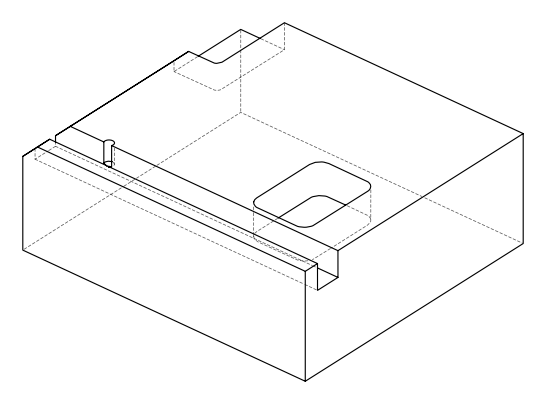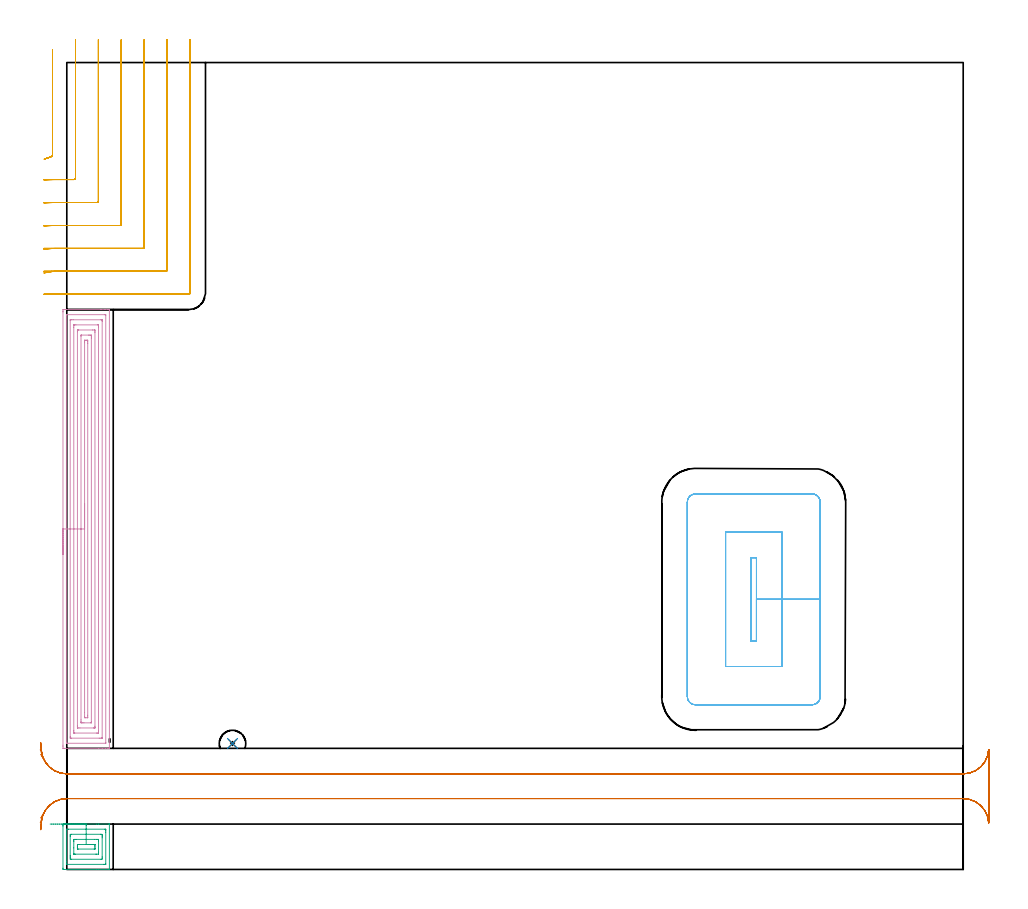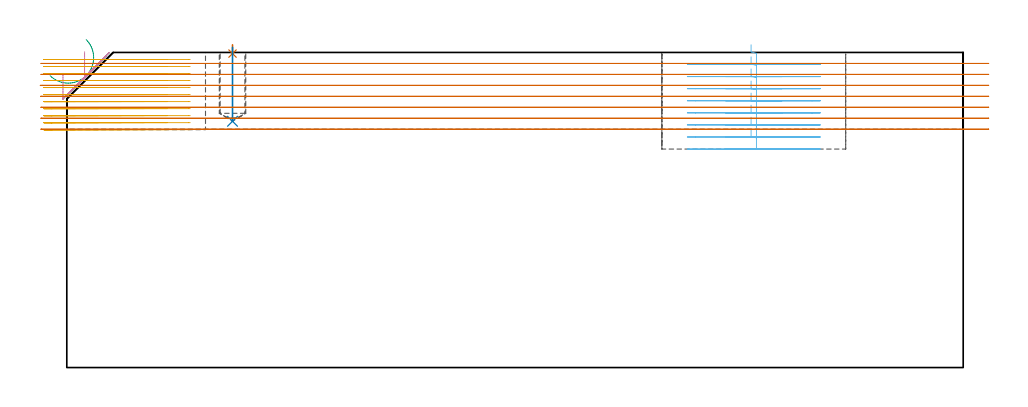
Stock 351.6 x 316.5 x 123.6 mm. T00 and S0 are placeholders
(PLAN: 7 operations, 4 tool changes, 49.4 min)
(1 SPOT_DRILL | STEP1POCKET | NXT0321_9005460120000 | 0.03 min | 1 mm3)
(2 DRILL_BLIND_HOLE_INTO_CENTER | STEP1POCKET | UGT0301_217 | 0.12 min | 2109 mm3)
(3 AREA_MILL | FG_CHAMFER_SURFACE | UGT0205_001 | 1.26 min | 4227 mm3)
(4 AREA_MILL_1 | FG_CHAMFER_SURFACE_1 | UGT0205_001 | 9.91 min | 31069 mm3)
(5 MILL_CORNER_NOTCH_RECTANGULAR | CORNER_NOTCH_RECTANGULAR | NXT0201_011 | Follow Part, ap 3, ae 75% | 17.72 min | 158164 mm3)
(6 MILL_RECTANGULAR_POCKET | POCKET_RECTANGULAR_STRAIGHT | UGT0201_094 | Follow Part, ap 5, ae 75% | 9.13 min | 275056 mm3)
(7 MILL_RECTANGULAR_SLOT | SLOT_RECTANGULAR | UGT0201_094 | Follow Part, ap 5, ae 75% | 11.24 min | 311148 mm3)
(TOOL NXT0321_9005460120000 | NC Spot Drill, 142deg, 12mm, Carbide, Uncoated | D12 PA142 FL30 Z2)
(TOOL UGT0301_217 | Twist Drill 10.4 mm | D10.4 PA118 FL82 Z2)
(TOOL UGT0205_001 | Chamfer Mill 20 x 3 x 45 deg. | D20 FL50 Z2)
(TOOL NXT0201_011 | ENDMILL 12mm [2P460-1200-NA 1630] | D12 FL38 Z6)
(TOOL UGT0201_094 | End mill 20 mm | D20 FL38 Z4)
(OP 1 SPOT_DRILL)
G17 G21 G94 G90
T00 M6
G54
G17 G0 G90 X65. Y49.4 S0 M3
G43 Z133.6 H0
G94 G81 G98 Z123.152 F250. R126.6
G80
M5
M2
(OP 2 DRILL_BLIND_HOLE_INTO_CENTER)
G17 G21 G94 G90
T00 M6
G54
G17 G0 G90 X65. Y49.4 S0 M3
G43 Z133.6 H0
G94 G81 G98 Z96.6 F250. R125.6
G80
M5
M2
(OP 3 AREA_MILL)
G17 G21 G94 G90
T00 M6
G54
G17 G0 G90 X-6.542 Y17.8 S1061 M3
G43 Z133.6 H0
Z114.496
G94 G1 X-5.899 Z113.906 F250.
X-5.207 Z113.375
X-4.471 Z112.907
X-3.697 Z112.504
X-2.891 Z112.17
X-2.059 Z111.908
X-1.208 Z111.719
X-0.343 Z111.605
X0.529 Z111.567
X1.4 Z111.605
X2.265 Z111.719
X3.117 Z111.908
X3.949 Z112.17
X4.755 Z112.504
X5.529 Z112.907
X6.265 Z113.375
X6.957 Z113.906
X7.6 Z114.496
X11.619 Z118.513
X12.404 Z119.303
X12.512 Z119.411
X16.551 Z123.45
X16.658 Y17.799 Z123.554
X16.681 Y17.796 Z123.576
X16.695 Y17.79 Z123.59
X16.7 Y17.746 Z123.6
Y0.054
X16.695 Y0.01 Z123.59
X16.682 Y0.006 Z123.577
X16.551 Y0. Z123.449
X12.404 Z119.303
X11.619 Z118.513
X-1.12 Z105.776
X-1.279 Y0.002 Z105.617
X-1.491 Y0.01 Z105.405
X-1.499 Y0.219 Z105.399
X-1.5 Y0.496 Z105.4
Y17.029
X-1.498 Y17.304 Z105.402
X-1.491 Y17.794 Z105.405
X-1.384 Y17.798 Z105.512
X-0.885 Y17.799 Z106.011
X-0.384 Y17.8 Z106.512
X7.6 Z114.496
X7.598 Y17.304 Z114.498
X7.6 Y15.8 Z114.5
X14.925 Y15.799 Z121.825
X15.192 Y15.793 Z122.092
X15.274 Y15.79 Z122.174
X15.282 Y15.628 Z122.182
X15.284 Y15.535 Z122.184
X15.285 Y15.442 Z122.185
X15.286 Y14.65 Z122.186
X15.285 Y2.173 Z122.185
X15.282 Y2.079 Z122.182
X15.279 Y2.024 Z122.179
X15.257 Y2.01 Z122.157
X15.192 Y2.007 Z122.092
X14.566 Y2. Z121.466
X0.275 Y2.001 Z107.175
X0.008 Y2.007 Z106.908
X-0.074 Y2.01 Z106.826
X-0.082 Y2.172 Z106.818
X-0.084 Y2.265 Z106.816
X-0.085 Y2.358 Z106.815
X-0.086 Y3.15 Z106.814
X-0.085 Y15.627 Z106.815
X-0.082 Y15.721 Z106.818
X-0.079 Y15.776 Z106.821
X-0.057 Y15.79 Z106.843
X0.008 Y15.793 Z106.908
X0.634 Y15.8 Z107.534
X7.6 Z114.5
Y13.8
X13.371 Z120.271
X13.405 Y13.798 Z120.305
X13.864 Y13.765 Z120.764
X13.87 Y13.305 Z120.77
X13.871 Y12.881 Z120.771
X13.872 Y12.419 Z120.772
X13.871 Y4.919 Z120.771
X13.87 Y4.459 Z120.77
X13.864 Y4.035 Z120.764
X13.439 Y4.001 Z120.339
X1.829 Y4. Z108.729
X1.795 Y4.002 Z108.695
X1.336 Y4.035 Z108.236
X1.33 Y4.495 Z108.23
X1.329 Y4.919 Z108.229
X1.328 Y5.381 Z108.228
X1.329 Y12.881 Z108.229
X1.33 Y13.341 Z108.23
X1.336 Y13.765 Z108.236
X1.761 Y13.799 Z108.661
X7.6 Y13.8 Z114.5
Y11.8
X10.924 Z117.824
X11.817 Z118.717
X12.369 Y11.796 Z119.269
X12.432 Y11.793 Z119.332
X12.449 Y11.79 Z119.349
X12.451 Y11.777 Z119.351
X12.454 Y11.732 Z119.354
X12.456 Y11.544 Z119.356
X12.457 Y11.166 Z119.357
Y6.743
Y6.688
X12.455 Y6.273 Z119.355
X12.452 Y6.066 Z119.352
X12.451 Y6.022 Z119.351
X12.412 Y6.01 Z119.312
X12.31 Y6.004 Z119.21
X11.619 Y6.001 Z118.519
X11.421 Y6. Z118.321
X3.383 Z110.283
X2.831 Y6.004 Z109.731
X2.768 Y6.007 Z109.668
X2.751 Y6.01 Z109.651
X2.749 Y6.023 Z109.649
X2.746 Y6.068 Z109.646
X2.744 Y6.257 Z109.644
X2.743 Y8.458 Z109.643
Y11.057
Y11.112
X2.745 Y11.527 Z109.645
X2.748 Y11.734 Z109.648
X2.749 Y11.778 Z109.649
X2.788 Y11.79 Z109.688
X2.89 Y11.796 Z109.79
X3.581 Y11.799 Z110.481
X3.779 Y11.8 Z110.679
X7.6 Z114.5
Y9.8
X10.264 Z117.164
X10.726 Y9.799 Z117.626
X10.88 Y9.797 Z117.78
X11.003 Y9.792 Z117.903
X11.035 Y9.79 Z117.935
X11.038 Y9.745 Z117.938
X11.04 Y9.656 Z117.94
X11.042 Y9.342 Z117.942
X11.043 Y9.028 Z117.943
Y8.458
X11.041 Y8.146 Z117.941
X11.038 Y8.04 Z117.938
X11.036 Y8.011 Z117.936
X11.014 Y8.008 Z117.914
X10.957 Y8.004 Z117.857
X10.726 Y8.001 Z117.626
X4.474 Z111.374
X4.32 Y8.003 Z111.22
X4.197 Y8.008 Z111.097
X4.165 Y8.01 Z111.065
X4.162 Y8.055 Z111.062
X4.16 Y8.144 Z111.06
X4.158 Y8.458 Z111.058
X4.157 Y8.772 Z111.057
Y9.342
X4.159 Y9.654 Z111.059
X4.162 Y9.76 Z111.062
X4.164 Y9.789 Z111.064
X4.186 Y9.792 Z111.086
X4.243 Y9.796 Z111.143
X4.474 Y9.799 Z111.374
X4.905 Y9.8 Z111.805
X7.6 Z114.5
X8.189 Z115.143
X8.72 Z115.835
X9.189 Z116.571
X9.592 Z117.345
X9.926 Z118.151
X10.188 Z118.983
X10.377 Z119.835
X10.491 Z120.699
X10.529 Z121.571
X10.491 Z122.443
X10.377 Z123.308
X10.188 Z124.159
X9.926 Z124.991
X9.592 Z125.797
X9.189 Z126.571
X8.72 Z127.307
X8.189 Z127.999
X7.6 Z128.642
G0 Z133.6
M5
M2
(OP 4 AREA_MILL_1)
G17 G21 G94 G90
T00 M6
G54
G17 G0 G90 X-1.5 Y123.55 S1061 M3
G43 Z133.6 H0
Z115.4
G94 G1 Y123.588 Z114.528 F250.
Y123.702 Z113.664
Y123.891 Z112.812
Y124.153 Z111.98
Y124.487 Z111.174
Y124.89 Z110.4
Y125.358 Z109.664
Y125.89 Z108.972
Y126.479 Z108.329
Y127.122 Z107.74
Y127.814 Z107.208
Y128.55 Z106.74
Y129.324 Z106.337
Y130.13 Z106.003
Y130.962 Z105.741
Y131.814 Z105.552
Y132.678 Z105.438
Y133.55 Z105.4
Y218.689
X-1.499 Y218.967 Z105.401
X-1.494 Y219.577 Z105.404
X-1.492 Y219.593 Z105.406
X-0.885 Y219.597 Z106.013
X-0.253 Y219.6 Z106.645
X13.405 Z120.3
X14.821 Z121.717
X15.192 Z122.087
X15.934 Z122.833
X16.189 Z123.089
X16.631 Y219.598 Z123.522
X16.661 Y219.596 Z123.552
X16.697 Y219.59 Z123.588
X16.7 Y219.414 Z123.6
Y47.686
X16.697 Y47.51 Z123.588
X16.632 Y47.507 Z123.524
X16.189 Y47.5 Z123.089
X15.934 Z122.834
X15.192 Z122.087
X13.928 Z120.825
X12.512 Z119.408
X-0.885 Y47.501 Z106.013
X-1.12 Y47.502 Z105.777
X-1.492 Y47.507 Z105.406
X-1.494 Y47.523 Z105.404
X-1.499 Y48.133 Z105.401
X-1.5 Y48.749 Z105.4
Y133.55
X-0.086 Z106.814
Y217.272
X-0.085 Y217.366 Z106.815
X-0.08 Y217.554 Z106.82
X-0.077 Y217.592 Z106.823
X-0.07 Y217.595 Z106.83
X-0.044 Y217.598 Z106.856
X0.008 Y217.6 Z106.908
X14.771 Y217.599 Z121.671
X15.192 Y217.593 Z122.092
X15.251 Y217.59 Z122.151
X15.279 Y217.579 Z122.179
X15.282 Y217.461 Z122.182
X15.285 Y217.272 Z122.185
X15.286 Y49.828 Z122.186
X15.285 Y49.734 Z122.185
X15.28 Y49.546 Z122.18
X15.277 Y49.508 Z122.177
X15.27 Y49.505 Z122.17
X15.244 Y49.502 Z122.144
X15.192 Y49.501 Z122.092
X0.429 Z107.329
X0.008 Y49.507 Z106.908
X-0.051 Y49.51 Z106.849
X-0.079 Y49.521 Z106.821
X-0.082 Y49.639 Z106.818
X-0.085 Y49.828 Z106.815
X-0.086 Y133.55 Z106.814
X1.328 Z108.228
X1.329 Y215.389 Z108.229
X1.331 Y215.506 Z108.231
X1.333 Y215.563 Z108.233
X1.335 Y215.584 Z108.235
X1.374 Y215.59 Z108.274
X1.586 Y215.598 Z108.486
X1.795 Y215.599 Z108.695
X2.477 Y215.6 Z109.377
X13.405 Y215.599 Z120.305
X13.616 Y215.598 Z120.516
X13.756 Y215.594 Z120.656
X13.862 Y215.59 Z120.762
X13.865 Y215.544 Z120.765
X13.867 Y215.389 Z120.767
X13.871 Y214.923 Z120.771
Y51.711
X13.869 Y51.594 Z120.769
X13.867 Y51.537 Z120.767
X13.865 Y51.516 Z120.765
X13.826 Y51.51 Z120.726
X13.614 Y51.502 Z120.514
X13.405 Y51.501 Z120.305
X12.723 Y51.5 Z119.623
X1.795 Y51.501 Z108.695
X1.584 Y51.502 Z108.484
X1.444 Y51.506 Z108.344
X1.338 Y51.51 Z108.238
X1.335 Y51.556 Z108.235
X1.332 Y51.711 Z108.232
X1.329 Y52.177 Z108.229
X1.328 Y133.55 Z108.228
X2.743 Z109.643
Y212.706
X2.748 Y213.54 Z109.648
X2.751 Y213.59 Z109.651
X2.8 Y213.594 Z109.7
X2.911 Y213.598 Z109.811
X3.135 Y213.599 Z110.035
X3.581 Y213.6 Z110.481
X12.066 Y213.599 Z118.966
X12.289 Y213.597 Z119.189
X12.4 Y213.594 Z119.3
X12.449 Y213.59 Z119.349
X12.451 Y213.551 Z119.351
X12.457 Y212.761 Z119.357
Y212.706
Y54.394
X12.452 Y53.56 Z119.352
X12.449 Y53.51 Z119.349
X12.4 Y53.506 Z119.3
X12.289 Y53.503 Z119.189
X12.065 Y53.501 Z118.965
X11.619 Y53.5 Z118.519
X3.134 Y53.501 Z110.034
X2.911 Y53.502 Z109.811
X2.8 Y53.506 Z109.7
X2.751 Y53.51 Z109.651
X2.749 Y53.549 Z109.649
X2.743 Y54.339 Z109.643
Y54.394
Y133.55
X4.157 Z111.057
Y210.917
X4.158 Y211.233 Z111.058
X4.163 Y211.552 Z111.063
X4.164 Y211.587 Z111.064
X4.177 Y211.59 Z111.077
X4.218 Y211.595 Z111.118
X4.304 Y211.598 Z111.204
X4.474 Y211.6 Z111.374
X4.685 Z111.585
X10.044 Z116.944
X10.726 Y211.598 Z117.626
X10.941 Y211.596 Z117.841
X11.023 Y211.59 Z117.923
X11.036 Y211.566 Z117.936
X11.039 Y211.499 Z117.939
X11.042 Y210.917 Z117.942
X11.043 Y210.6 Z117.943
Y56.183
X11.042 Y55.867 Z117.942
X11.037 Y55.548 Z117.937
X11.036 Y55.514 Z117.936
X11.023 Y55.51 Z117.923
X10.981 Y55.505 Z117.881
X10.896 Y55.502 Z117.796
X10.726 Y55.5 Z117.626
X10.515 Z117.415
X5.156 Z112.056
X4.474 Y55.502 Z111.374
X4.259 Y55.504 Z111.159
X4.177 Y55.51 Z111.077
X4.164 Y55.534 Z111.064
X4.161 Y55.601 Z111.061
X4.158 Y56.183 Z111.058
X4.157 Y56.5 Z111.057
Y133.55
X5.571 Z112.471
X5.572 Y209.128 Z112.472
X5.575 Y209.473 Z112.475
X5.578 Y209.558 Z112.478
X5.581 Y209.59 Z112.481
X5.633 Y209.593 Z112.533
X5.791 Y209.598 Z112.691
X8.469 Y209.6 Z115.369
X8.94 Y209.599 Z115.84
X9.364 Y209.598 Z116.264
X9.576 Y209.591 Z116.476
X9.622 Y209.588 Z116.522
X9.624 Y209.509 Z116.524
X9.628 Y209.334 Z116.528
Y209.128
X9.629 Y208.438 Z116.529
X9.628 Y57.972 Z116.528
X9.625 Y57.627 Z116.525
X9.622 Y57.542 Z116.522
X9.619 Y57.51 Z116.519
X9.567 Y57.507 Z116.467
X9.409 Y57.502 Z116.309
X6.731 Y57.5 Z113.631
X6.26 Z113.16
X5.836 Y57.502 Z112.736
X5.624 Y57.509 Z112.524
X5.578 Y57.512 Z112.478
X5.576 Y57.591 Z112.476
X5.572 Y57.766 Z112.472
Y57.972
X5.571 Y58.662 Z112.471
Y133.55
X6.985 Z113.885
Y206.613
X6.987 Y207.34 Z113.887
X6.989 Y207.505 Z113.889
X6.992 Y207.562 Z113.892
X6.997 Y207.59 Z113.897
X7.024 Y207.592 Z113.924
X7.153 Y207.596 Z114.053
X7.787 Y207.599 Z114.687
X8.047 Y207.597 Z114.947
X8.133 Y207.594 Z115.033
X8.197 Y207.59 Z115.097
X8.208 Y207.507 Z115.108
X8.211 Y207.34 Z115.111
X8.213 Y207.172 Z115.113
X8.215 Y206.445 Z115.115
Y206.277
Y60.487
X8.213 Y59.76 Z115.113
X8.211 Y59.595 Z115.111
X8.208 Y59.538 Z115.108
X8.203 Y59.51 Z115.103
X8.176 Y59.508 Z115.076
X8.047 Y59.504 Z114.947
X7.413 Y59.501 Z114.313
X7.153 Y59.503 Z114.053
X7.067 Y59.506 Z113.967
X7.003 Y59.51 Z113.903
X6.992 Y59.593 Z113.892
X6.989 Y59.76 Z113.889
X6.987 Y59.928 Z113.887
X6.985 Y61.549 Z113.885
Y133.55
Y134.422 Z113.923
Y135.286 Z114.037
Y136.138 Z114.226
Y136.97 Z114.488
Y137.776 Z114.822
Y138.55 Z115.225
Y139.286 Z115.694
Y139.978 Z116.225
Y140.621 Z116.814
Y141.21 Z117.457
Y141.742 Z118.15
Y142.21 Z118.885
Y142.613 Z119.659
Y142.947 Z120.465
Y143.209 Z121.297
Y143.398 Z122.149
Y143.512 Z123.014
Y143.55 Z123.885
G0 Z133.6
M5
M2
(OP 5 MILL_CORNER_NOTCH_RECTANGULAR)
G17 G21 G94 G90
T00 M6
G54
G17 G0 G90 X-8.828 Y278.607 S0 M3
G43 Z133.6 H1
Z120.845
G94 G1 X-6. Y279.607 F250.
G3 X-5.6 Y280.168 R0.6 F500.
G1 Y318.654
Y321.654 F250.
G0 Z133.6
X-8.998 Y270.472
Z120.845
G1 X-6. Y270.574
G2 X-4.472 Y270.6 R45. F500.
G1 X2.804
G3 X3.4 Y271.196 R0.6
G1 Y322.5
Y325.5 F250.
G0 Z133.6
X-8.997 Y261.44
Z120.845
G1 X-6. Y261.568
G2 X-4.472 Y261.6 R36. F500.
G1 X11.804
G3 X12.4 Y262.196 R0.6
G1 Y322.5
Y325.5 F250.
G0 Z133.6
X-8.995 Y252.387
Z120.845
G1 X-6. Y252.557
G2 X-4.472 Y252.6 R27. F500.
G1 X20.804
G3 X21.4 Y253.196 R0.6
G1 Y322.5
Y325.5 F250.
G0 Z133.6
X-8.989 Y243.28
Z120.845
G1 X-6. Y243.535
G2 X-4.472 Y243.6 R18. F500.
G1 X29.804
G3 X30.4 Y244.196 R0.6
G1 Y322.5
Y325.5 F250.
G0 Z133.6
X-8.956 Y233.96
Z120.845
G1 X-6. Y234.469
G2 X-4.472 Y234.6 R9. F500.
G1 X38.804
G3 X39.4 Y235.196 R0.6
G1 Y322.5
Y325.5 F250.
G0 Z133.6
X-7.472 Y225.6
Z120.845
G1 X-4.472
X47.803 F500.
G3 X48.4 Y226.197 R0.6
G1 Y322.5
Y325.5 F250.
G0 Z133.6
X-8.828 Y278.607
Z118.091
G1 X-6. Y279.607
G3 X-5.6 Y280.168 R0.6 F500.
G1 Y318.654
Y321.654 F250.
G0 Z133.6
X-8.998 Y270.472
Z118.091
G1 X-6. Y270.574
G2 X-4.472 Y270.6 R45. F500.
G1 X2.804
G3 X3.4 Y271.196 R0.6
G1 Y322.5
Y325.5 F250.
G0 Z133.6
X-8.997 Y261.44
Z118.091
G1 X-6. Y261.568
G2 X-4.472 Y261.6 R36. F500.
G1 X11.804
G3 X12.4 Y262.196 R0.6
G1 Y322.5
Y325.5 F250.
G0 Z133.6
X-8.995 Y252.387
Z118.091
G1 X-6. Y252.557
G2 X-4.472 Y252.6 R27. F500.
G1 X20.804
G3 X21.4 Y253.196 R0.6
G1 Y322.5
Y325.5 F250.
G0 Z133.6
X-8.989 Y243.28
Z118.091
G1 X-6. Y243.535
G2 X-4.472 Y243.6 R18. F500.
G1 X29.804
G3 X30.4 Y244.196 R0.6
G1 Y322.5
Y325.5 F250.
G0 Z133.6
X-8.956 Y233.96
Z118.091
G1 X-6. Y234.469
G2 X-4.472 Y234.6 R9. F500.
G1 X38.804
G3 X39.4 Y235.196 R0.6
G1 Y322.5
Y325.5 F250.
G0 Z133.6
X-7.472 Y225.6
Z118.091
G1 X-4.472
X47.803 F500.
G3 X48.4 Y226.197 R0.6
G1 Y322.5
Y325.5 F250.
G0 Z133.6
X-8.828 Y278.607
Z115.336
G1 X-6. Y279.607
G3 X-5.6 Y280.168 R0.6 F500.
G1 Y318.654
Y321.654 F250.
G0 Z133.6
X-8.998 Y270.472
Z115.336
G1 X-6. Y270.574
G2 X-4.472 Y270.6 R45. F500.
G1 X2.804
G3 X3.4 Y271.196 R0.6
G1 Y322.5
Y325.5 F250.
G0 Z133.6
X-8.997 Y261.44
Z115.336
G1 X-6. Y261.568
G2 X-4.472 Y261.6 R36. F500.
G1 X11.804
G3 X12.4 Y262.196 R0.6
G1 Y322.5
Y325.5 F250.
G0 Z133.6
X-8.995 Y252.387
Z115.336
G1 X-6. Y252.557
G2 X-4.472 Y252.6 R27. F500.
G1 X20.804
G3 X21.4 Y253.196 R0.6
G1 Y322.5
Y325.5 F250.
G0 Z133.6
X-8.989 Y243.28
Z115.336
G1 X-6. Y243.535
G2 X-4.472 Y243.6 R18. F500.
G1 X29.804
G3 X30.4 Y244.196 R0.6
G1 Y322.5
Y325.5 F250.
G0 Z133.6
X-8.956 Y233.96
Z115.336
G1 X-6. Y234.469
G2 X-4.472 Y234.6 R9. F500.
G1 X38.804
G3 X39.4 Y235.196 R0.6
G1 Y322.5
Y325.5 F250.
G0 Z133.6
X-7.472 Y225.6
Z115.336
G1 X-4.472
X47.803 F500.
G3 X48.4 Y226.197 R0.6
G1 Y322.5
Y325.5 F250.
G0 Z133.6
X-8.828 Y278.629
Z112.582
G1 X-6. Y279.629
G3 X-5.6 Y280.19 R0.6 F500.
G1 Y318.654
Y321.654 F250.
G0 Z133.6
X-9. Y270.559
Z112.582
G1 X-6. Y270.596
G2 X-5.432 Y270.6 R45. F500.
G1 X2.804
G3 X3.4 Y271.196 R0.6
G1 Y322.5
Y325.5 F250.
G0 Z133.6
X-9. Y261.548
Z112.582
G1 X-6. Y261.596
G2 X-5.432 Y261.6 R36. F500.
G1 X11.804
G3 X12.4 Y262.196 R0.6
G1 Y322.5
Y325.5 F250.
G0 Z133.6
X-8.999 Y252.531
Z112.582
G1 X-6. Y252.594
G2 X-5.432 Y252.6 R27. F500.
G1 X20.804
G3 X21.4 Y253.196 R0.6
G1 Y322.5
Y325.5 F250.
G0 Z133.6
X-8.999 Y243.496
Z112.582
G1 X-6. Y243.591
G2 X-5.432 Y243.6 R18. F500.
G1 X29.804
G3 X30.4 Y244.196 R0.6
G1 Y322.5
Y325.5 F250.
G0 Z133.6
X-8.994 Y234.393
Z112.582
G1 X-6. Y234.582
G2 X-5.432 Y234.6 R9. F500.
G1 X38.803
G3 X39.4 Y235.197 R0.6
G1 Y322.5
Y325.5 F250.
G0 Z133.6
X-8.432 Y225.6
Z112.582
G1 X-5.432
X47.803 F500.
G3 X48.4 Y226.197 R0.6
G1 Y322.5
Y325.5 F250.
G0 Z133.6
X-8.828 Y278.634
Z109.827
G1 X-6. Y279.634
G3 X-5.6 Y280.195 R0.6 F500.
G1 Y318.654
Y321.654 F250.
G0 Z133.6
X-9. Y270.6
Z109.827
G1 X-6.
X2.805 F500.
G3 X3.4 Y271.196 R0.6
G1 Y322.5
Y325.5 F250.
G0 Z133.6
X-9. Y261.6
Z109.827
G1 X-6.
X11.804 F500.
G3 X12.4 Y262.196 R0.6
G1 Y322.5
Y325.5 F250.
G0 Z133.6
X-9. Y252.6
Z109.827
G1 X-6.
X20.804 F500.
G3 X21.4 Y253.196 R0.6
G1 Y322.5
Y325.5 F250.
G0 Z133.6
X-9. Y243.6
Z109.827
G1 X-6.
X29.804 F500.
G3 X30.4 Y244.196 R0.6
G1 Y322.5
Y325.5 F250.
G0 Z133.6
X-9. Y234.6
Z109.827
G1 X-6.
X38.804 F500.
G3 X39.4 Y235.196 R0.6
G1 Y322.5
Y325.5 F250.
G0 Z133.6
X-9. Y225.6
Z109.827
G1 X-6.
X47.803 F500.
G3 X48.4 Y226.197 R0.6
G1 Y322.5
Y325.5 F250.
G0 Z133.6
X-8.828 Y278.634
Z107.073
G1 X-6. Y279.634
G3 X-5.6 Y280.195 R0.6 F500.
G1 Y318.654
Y321.654 F250.
G0 Z133.6
X-9. Y270.6
Z107.073
G1 X-6.
X2.805 F500.
G3 X3.4 Y271.196 R0.6
G1 Y322.5
Y325.5 F250.
G0 Z133.6
X-9. Y261.6
Z107.073
G1 X-6.
X11.804 F500.
G3 X12.4 Y262.196 R0.6
G1 Y322.5
Y325.5 F250.
G0 Z133.6
X-9. Y252.6
Z107.073
G1 X-6.
X20.804 F500.
G3 X21.4 Y253.196 R0.6
G1 Y322.5
Y325.5 F250.
G0 Z133.6
X-9. Y243.6
Z107.073
G1 X-6.
X29.804 F500.
G3 X30.4 Y244.196 R0.6
G1 Y322.5
Y325.5 F250.
G0 Z133.6
X-9. Y234.6
Z107.073
G1 X-6.
X38.804 F500.
G3 X39.4 Y235.196 R0.6
G1 Y322.5
Y325.5 F250.
G0 Z133.6
X-9. Y225.6
Z107.073
G1 X-6.
X47.803 F500.
G3 X48.4 Y226.197 R0.6
G1 Y322.5
Y325.5 F250.
G0 Z133.6
X-8.828 Y278.634
Z104.318
G1 X-6. Y279.634
G3 X-5.6 Y280.195 R0.6 F500.
G1 Y318.654
Y321.654 F250.
G0 Z133.6
X-9. Y270.6
Z104.318
G1 X-6.
X2.804 F500.
G3 X3.4 Y271.196 R0.6
G1 Y322.5
Y325.5 F250.
G0 Z133.6
X-9. Y261.6
Z104.318
G1 X-6.
X11.804 F500.
G3 X12.4 Y262.196 R0.6
G1 Y322.5
Y325.5 F250.
G0 Z133.6
X-9. Y252.6
Z104.318
G1 X-6.
X20.804 F500.
G3 X21.4 Y253.196 R0.6
G1 Y322.5
Y325.5 F250.
G0 Z133.6
X-9. Y243.6
Z104.318
G1 X-6.
X29.804 F500.
G3 X30.4 Y244.196 R0.6
G1 Y322.5
Y325.5 F250.
G0 Z133.6
X-9. Y234.6
Z104.318
G1 X-6.
X38.803 F500.
G3 X39.4 Y235.197 R0.6
G1 Y322.5
Y325.5 F250.
G0 Z133.6
X-9. Y225.6
Z104.318
G1 X-6.
X47.803 F500.
G3 X48.4 Y226.197 R0.6
G1 Y322.5
Y325.5 F250.
G0 Z133.6
X-8.828 Y278.634
Z101.564
G1 X-6. Y279.634
G3 X-5.6 Y280.195 R0.6 F500.
G1 Y318.654
Y321.654 F250.
G0 Z133.6
X-9. Y270.6
Z101.564
G1 X-6.
X2.804 F500.
G3 X3.4 Y271.196 R0.6
G1 Y322.5
Y325.5 F250.
G0 Z133.6
X-9. Y261.6
Z101.564
G1 X-6.
X11.804 F500.
G3 X12.4 Y262.196 R0.6
G1 Y322.5
Y325.5 F250.
G0 Z133.6
X-9. Y252.6
Z101.564
G1 X-6.
X20.804 F500.
G3 X21.4 Y253.196 R0.6
G1 Y322.5
Y325.5 F250.
G0 Z133.6
X-9. Y243.6
Z101.564
G1 X-6.
X29.804 F500.
G3 X30.4 Y244.196 R0.6
G1 Y322.5
Y325.5 F250.
G0 Z133.6
X-9. Y234.6
Z101.564
G1 X-6.
X38.803 F500.
G3 X39.4 Y235.197 R0.6
G1 Y322.5
Y325.5 F250.
G0 Z133.6
X-9. Y225.6
Z101.564
G1 X-6.
X47.803 F500.
G3 X48.4 Y226.197 R0.6
G1 Y322.5
Y325.5 F250.
G0 Z133.6
X-8.828 Y278.634
Z98.809
G1 X-6. Y279.634
G3 X-5.6 Y280.195 R0.6 F500.
G1 Y318.654
Y321.654 F250.
G0 Z133.6
X-9. Y270.6
Z98.809
G1 X-6.
X2.804 F500.
G3 X3.4 Y271.196 R0.6
G1 Y322.5
Y325.5 F250.
G0 Z133.6
X-9. Y261.6
Z98.809
G1 X-6.
X11.804 F500.
G3 X12.4 Y262.196 R0.6
G1 Y322.5
Y325.5 F250.
G0 Z133.6
X-9. Y252.6
Z98.809
G1 X-6.
X20.804 F500.
G3 X21.4 Y253.196 R0.6
G1 Y322.5
Y325.5 F250.
G0 Z133.6
X-9. Y243.6
Z98.809
G1 X-6.
X29.804 F500.
G3 X30.4 Y244.196 R0.6
G1 Y322.5
Y325.5 F250.
G0 Z133.6
X-9. Y234.6
Z98.809
G1 X-6.
X38.803 F500.
G3 X39.4 Y235.197 R0.6
G1 Y322.5
Y325.5 F250.
G0 Z133.6
X-9. Y225.6
Z98.809
G1 X-6.
X47.803 F500.
G3 X48.4 Y226.197 R0.6
G1 Y322.5
Y325.5 F250.
G0 Z133.6
X-8.828 Y278.634
Z96.055
G1 X-6. Y279.634
G3 X-5.6 Y280.195 R0.6 F500.
G1 Y318.654
Y321.654 F250.
G0 Z133.6
X-9. Y270.6
Z96.055
G1 X-6.
X2.804 F500.
G3 X3.4 Y271.196 R0.6
G1 Y322.5
Y325.5 F250.
G0 Z133.6
X-9. Y261.6
Z96.055
G1 X-6.
X11.804 F500.
G3 X12.4 Y262.196 R0.6
G1 Y322.5
Y325.5 F250.
G0 Z133.6
X-9. Y252.6
Z96.055
G1 X-6.
X20.804 F500.
G3 X21.4 Y253.196 R0.6
G1 Y322.5
Y325.5 F250.
G0 Z133.6
X-9. Y243.6
Z96.055
G1 X-6.
X29.804 F500.
G3 X30.4 Y244.196 R0.6
G1 Y322.5
Y325.5 F250.
G0 Z133.6
X-9. Y234.6
Z96.055
G1 X-6.
X38.803 F500.
G3 X39.4 Y235.197 R0.6
G1 Y322.5
Y325.5 F250.
G0 Z133.6
X-9. Y225.6
Z96.055
G1 X-6.
X47.803 F500.
G3 X48.4 Y226.197 R0.6
G1 Y322.5
Y325.5 F250.
G0 Z133.6
X-8.828 Y278.634
Z93.3
G1 X-6. Y279.634
G3 X-5.6 Y280.195 R0.6 F500.
G1 Y318.654
Y321.654 F250.
G0 Z133.6
X-9. Y270.6
Z93.3
G1 X-6.
X2.804 F500.
G3 X3.4 Y271.196 R0.6
G1 Y322.5
Y325.5 F250.
G0 Z133.6
X-9. Y261.6
Z93.3
G1 X-6.
X11.804 F500.
G3 X12.4 Y262.196 R0.6
G1 Y322.5
Y325.5 F250.
G0 Z133.6
X-9. Y252.6
Z93.3
G1 X-6.
X20.804 F500.
G3 X21.4 Y253.196 R0.6
G1 Y322.5
Y325.5 F250.
G0 Z133.6
X-9. Y243.6
Z93.3
G1 X-6.
X29.804 F500.
G3 X30.4 Y244.196 R0.6
G1 Y322.5
Y325.5 F250.
G0 Z133.6
X-9. Y234.6
Z93.3
G1 X-6.
X38.803 F500.
G3 X39.4 Y235.197 R0.6
G1 Y322.5
Y325.5 F250.
G0 Z133.6
X-9. Y225.6
Z93.3
G1 X-6.
X47.803 F500.
G3 X48.4 Y226.197 R0.6
G1 Y322.5
Y325.5 F250.
G0 Z133.6
M5
M2
(OP 6 MILL_RECTANGULAR_POCKET)
G17 G21 G94 G90
T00 M6
G54
G17 G0 G90 X268.4 Y100.027 S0 M3
G43 Z133.6 H0
Z126.6
G94 G1 Y89.6 Z123.806 F250.
X270.5 Z123.243
Y105.95 Z118.862
Y122.3 F500.
X268.4
Y89.6
X270.5
Y105.95
X280.5
Y132.3
X258.4
Y79.6
X280.5
Y105.95
X295.5
Y144.1
G3 X292.3 Y147.3 R3.2
G1 X246.6
G3 X243.4 Y144.1 R3.2
G1 Y67.8
G3 X246.6 Y64.6 R3.2
G1 X292.3
G3 X295.5 Y67.8 R3.2
G1 Y105.95
Y106.95
G0 X268.4 Y100.027 Z121.862
G1 Y89.6 Z119.069 F250.
X270.5 Z118.506
Y105.95 Z114.125
Y122.3 F500.
X268.4
Y89.6
X270.5
Y105.95
X280.5
Y132.3
X258.4
Y79.6
X280.5
Y105.95
X295.5
Y144.1
G3 X292.3 Y147.3 R3.2
G1 X246.6
G3 X243.4 Y144.1 R3.2
G1 Y67.8
G3 X246.6 Y64.6 R3.2
G1 X292.3
G3 X295.5 Y67.8 R3.2
G1 Y105.95
Y106.95
G0 X268.4 Y100.027 Z117.125
G1 Y89.6 Z114.331 F250.
X270.5 Z113.768
Y105.95 Z109.387
Y122.3 F500.
X268.4
Y89.6
X270.5
Y105.95
X280.5
Y132.3
X258.4
Y79.6
X280.5
Y105.95
X295.5
Y144.1
G3 X292.3 Y147.3 R3.2
G1 X246.6
G3 X243.4 Y144.1 R3.2
G1 Y67.8
G3 X246.6 Y64.6 R3.2
G1 X292.3
G3 X295.5 Y67.8 R3.2
G1 Y105.95
Y106.95
G0 X268.4 Y100.027 Z112.387
G1 Y89.6 Z109.594 F250.
X270.5 Z109.031
Y105.95 Z104.65
Y122.3 F500.
X268.4
Y89.6
X270.5
Y105.95
X280.5
Y132.3
X258.4
Y79.6
X280.5
Y105.95
X295.5
Y144.1
G3 X292.3 Y147.3 R3.2
G1 X246.6
G3 X243.4 Y144.1 R3.2
G1 Y67.8
G3 X246.6 Y64.6 R3.2
G1 X292.3
G3 X295.5 Y67.8 R3.2
G1 Y105.95
Y106.95
G0 X268.4 Y100.027 Z107.65
G1 Y89.6 Z104.856 F250.
X270.5 Z104.293
Y105.95 Z99.912
Y122.3 F500.
X268.4
Y89.6
X270.5
Y105.95
X280.5
Y132.3
X258.4
Y79.6
X280.5
Y105.95
X295.5
Y144.1
G3 X292.3 Y147.3 R3.2
G1 X246.6
G3 X243.4 Y144.1 R3.2
G1 Y67.8
G3 X246.6 Y64.6 R3.2
G1 X292.3
G3 X295.5 Y67.8 R3.2
G1 Y105.95
Y106.95
G0 X268.4 Y100.027 Z102.912
G1 Y89.6 Z100.119 F250.
X270.5 Z99.556
Y105.95 Z95.175
Y122.3 F500.
X268.4
Y89.6
X270.5
Y105.95
X280.5
Y132.3
X258.4
Y79.6
X280.5
Y105.95
X295.5
Y144.1
G3 X292.3 Y147.3 R3.2
G1 X246.6
G3 X243.4 Y144.1 R3.2
G1 Y67.8
G3 X246.6 Y64.6 R3.2
G1 X292.3
G3 X295.5 Y67.8 R3.2
G1 Y105.95
Y106.95
G0 X268.4 Y100.027 Z98.175
G1 Y89.6 Z95.381 F250.
X270.5 Z94.818
Y105.95 Z90.437
Y122.3 F500.
X268.4
Y89.6
X270.5
Y105.95
X280.5
Y132.3
X258.4
Y79.6
X280.5
Y105.95
X295.5
Y144.1
G3 X292.3 Y147.3 R3.2
G1 X246.6
G3 X243.4 Y144.1 R3.2
G1 Y67.8
G3 X246.6 Y64.6 R3.2
G1 X292.3
G3 X295.5 Y67.8 R3.2
G1 Y105.95
Y106.95
G0 X268.4 Y100.027 Z93.437
G1 Y89.6 Z90.644 F250.
X270.5 Z90.081
Y105.95 Z85.7
Y122.3 F500.
X268.4
Y89.6
X270.5
Y105.95
X280.5
Y132.3
X258.4
Y79.6
X280.5
Y105.95
X295.5
Y144.1
G3 X292.3 Y147.3 R3.2
G1 X246.6
G3 X243.4 Y144.1 R3.2
G1 Y67.8
G3 X246.6 Y64.6 R3.2
G1 X292.3
G3 X295.5 Y67.8 R3.2
G1 Y105.95
Y106.95
G0 Z133.6
M5
M2
(OP 7 MILL_RECTANGULAR_SLOT)
G17 G21 G94 G90
T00 M6
G54
G17 G0 G90 X-10.16 Y20.202 S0 M3
G43 Z133.6 H0
Z119.3
G94 G1 X-8.66 Y22.8 F250.
G2 X0. Y27.8 R10. F500.
G1 X351.6
G2 X361.59 Y18.247 R10.
G1 X361.6
Y47.053
X361.59
G2 X351.6 Y37.5 R10.
G1 X0.
G2 X-8.66 Y42.5 R10.
G1 X-10.16 Y45.099 F250.
G0 Y20.202 Z115.
G1 X-8.66 Y22.8
G2 X0. Y27.8 R10. F500.
G1 X351.6
G2 X361.59 Y18.247 R10.
G1 X361.6
Y47.053
X361.59
G2 X351.6 Y37.5 R10.
G1 X0.
G2 X-8.66 Y42.5 R10.
G1 X-10.16 Y45.099 F250.
G0 X-10.426 Y18.345 Z110.7
G1 X-9.415 Y21.17
G2 X0. Y27.8 R10. F500.
G1 X351.6
G2 X361.59 Y18.247 R10.
G1 X361.6
Y47.053
X361.59
G2 X351.6 Y37.5 R10.
G1 X0.
G2 X-9.416 Y44.131 R10.
G1 X-10.426 Y46.956 F250.
G0 X-10.28 Y15.978 Z106.4
G1 X-9.933 Y18.958
G2 X0. Y27.8 R10. F500.
G1 X351.6
G2 X361.59 Y18.247 R10.
G1 X361.6
Y47.053
X361.59
G2 X351.6 Y37.5 R10.
G1 X0.
G2 X-9.932 Y46.336 R10.
G1 X-10.281 Y49.316 F250.
G0 X-10.202 Y15.583 Z102.1
G1 X-9.97 Y18.574
G2 X0. Y27.8 R10. F500.
G1 X351.6
G2 X361.59 Y18.247 R10.
G1 X361.6
Y47.053
X361.59
G2 X351.6 Y37.5 R10.
G1 X0.
G2 X-9.97 Y46.726 R10.
G1 X-10.202 Y49.717 F250.
G0 Y15.583 Z97.8
G1 X-9.97 Y18.574
G2 X0. Y27.8 R10. F500.
G1 X351.6
G2 X361.59 Y18.247 R10.
G1 X361.6
Y47.053
X361.59
G2 X351.6 Y37.5 R10.
G1 X0.
G2 X-9.97 Y46.726 R10.
G1 X-10.202 Y49.717 F250.
G0 Y15.583 Z93.5
G1 X-9.97 Y18.574
G2 X0. Y27.8 R10. F500.
G1 X351.6
G2 X361.59 Y18.247 R10.
G1 X361.6
Y47.053
X361.59
G2 X351.6 Y37.5 R10.
G1 X0.
G2 X-9.97 Y46.726 R10.
G1 X-10.202 Y49.717 F250.
G0 Z133.6
M5
M2
